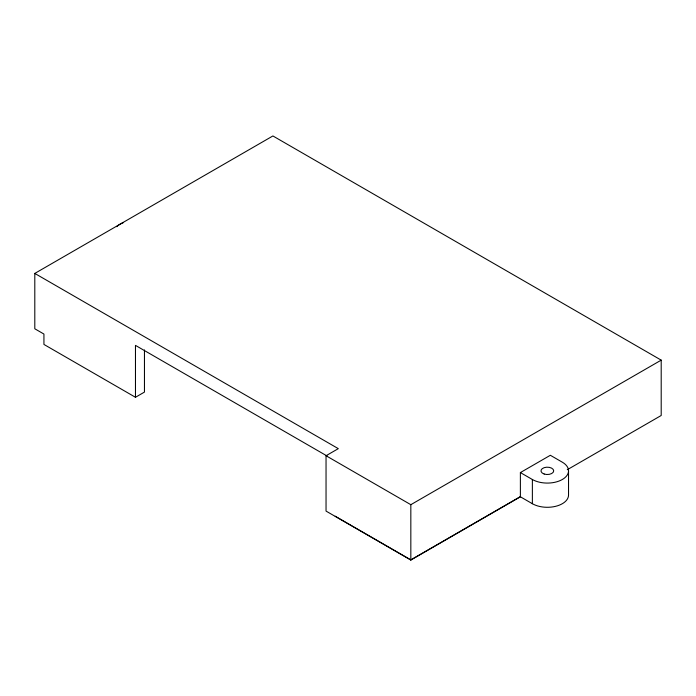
<?xml version="1.0" encoding="UTF-8"?>
<svg xmlns="http://www.w3.org/2000/svg" width="696" height="696" viewBox="0 0 696 696"><rect width="100%" height="100%" fill="white"/><g stroke="black" fill="none" stroke-linecap="round" stroke-linejoin="round"><path stroke-width="1.04" d="M144.455 349.923L144.455 392.092L135.468 397.277L43.935 344.433L43.935 334.054L34.8 328.782L34.8 273.424L272.902 135.955L661.2 360.137L661.2 415.495L567.257 469.73M568.536 470.844L568.536 495.065A21.184 12.232 0 0 1 555.452 506.366A21.184 12.232 0 0 1 532.37 503.713L520.382 496.796L410.831 560.045L326.041 511.09L326.041 455.732L338.308 448.65L34.8 273.424M326.041 455.732L410.831 504.687L661.2 360.137M520.382 472.575L550.345 455.28L562.325 462.196A21.184 12.232 0 0 1 562.325 479.5A21.184 12.232 0 0 1 532.37 479.5L520.382 472.575L520.382 496.796M520.556 496.518L410.831 559.871L335.185 516.188M327.042 455.984L135.468 345.381L135.468 397.277M532.37 479.5L532.37 503.713M410.831 504.687L410.831 560.045M116.737 226.713A21.184 12.232 0 0 1 123.549 222.563M544.168 474.028A6.36 3.671 0 0 0 553.703 470.844A6.36 3.671 0 0 0 544.168 467.668A6.36 3.671 0 0 0 544.168 474.028"/></g></svg>
